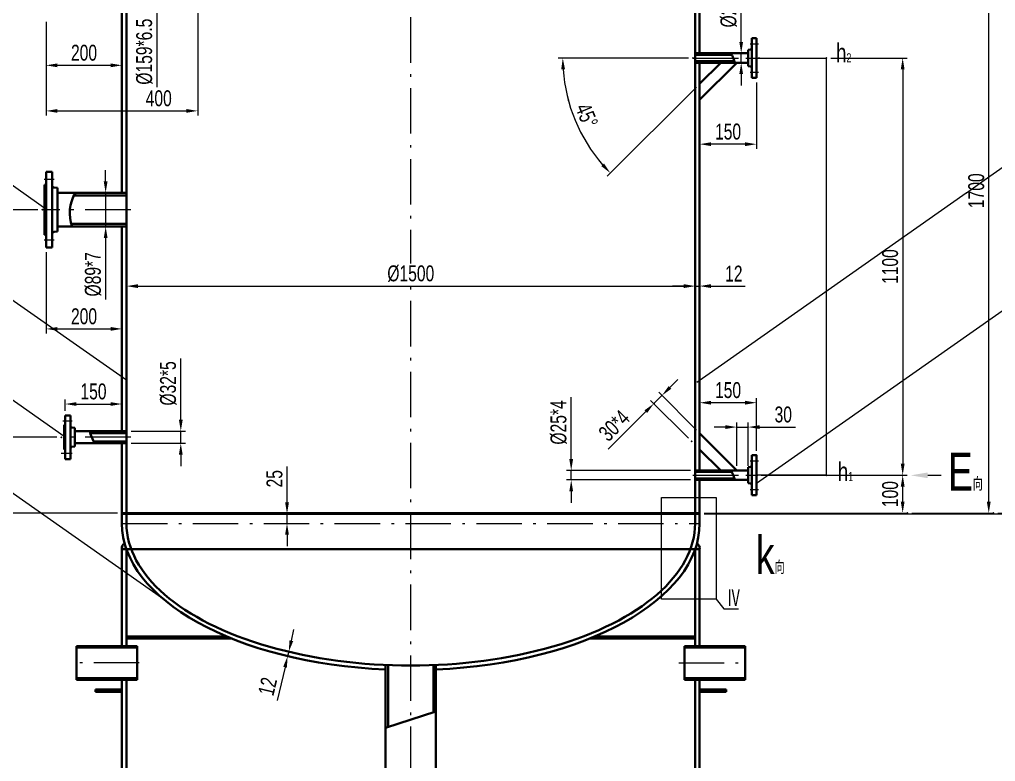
# Model space of a CAD drawing. Header units: millimetres. Extents: x 3739 to 16354, y -2005 to 15830.
# Drawn here: x 5807 to 8381, y 2118 to 4074 of the extents above; entities that cross this region are included whole.
import ezdxf

# ---------------------------------------------------------------- set-up
doc = ezdxf.new("R2010")
doc.units = ezdxf.units.MM
doc.header["$LTSCALE"] = 10
doc.linetypes.add('ACAD_ISO02W100', pattern=[11, 8, -3])
doc.linetypes.add('ACAD_ISO10W100', pattern=[18.7, 12, -3, 0.7, -3])
for name, color, linetype, lineweight in [('中心线', 1, 'ACAD_ISO10W100', 18), ('实线层', 2, 'Continuous', 35), ('标注', 7, 'Continuous', 18), ('虚线', 6, 'ACAD_ISO02W100', 18)]:
    doc.layers.add(name, color=color, linetype=linetype, lineweight=lineweight)
doc.styles.add('HGCAD', font='HGCAD.SHX', dxfattribs={"width": 0.75, "bigfont": 'HZTXT.SHX'})
doc.dimstyles.new('HGCAD$0', dxfattribs={"dimtxt": 3.5, "dimasz": 2.5, "dimexe": 1, "dimexo": 1, "dimgap": 1, "dimtad": 1, "dimdec": 1, "dimdsep": 46, "dimtxsty": 'HGCAD', "dimcen": 0, "dimclrd": 130, "dimclre": 130, "dimclrt": 3, "dimadec": 1, "dimazin": 0, "dimtfac": 0.714286, "dimtmove": 0, "dimatfit": 1, "dimfxl": 0, "dimtzin": 0, "dimlwd": -1, "dimlwe": -1, "dimarcsym": 0})
doc.dimstyles.new('HGCAD$2', dxfattribs={"dimtxt": 3.5, "dimasz": 2.5, "dimexe": 1, "dimexo": 1, "dimgap": 1, "dimtad": 2, "dimtih": 1, "dimdec": 1, "dimdsep": 46, "dimtxsty": 'HGCAD', "dimcen": 0, "dimclrd": 130, "dimclre": 130, "dimclrt": 3, "dimadec": 0, "dimazin": 0, "dimtfac": 0.714286, "dimtmove": 0, "dimatfit": 1, "dimfxl": 0, "dimtzin": 0, "dimlwd": -1, "dimlwe": -1, "dimarcsym": 0})

# ---------------------------------------------------------------- blocks, each defined once
blk = doc.blocks.new('*D57')
at = {"color": 0, "ltscale": 15}
for p in [(6513.9, 2395.8), (6513.9, 2395.8), (6516.7, 2407.2)]:
    blk.add_point(p, dxfattribs=at)
at = {"layer": '标注', "color": 130, "ltscale": 15}
for p, q in [((6523.7, 2436.4), (6530.6, 2465.6)), ((6516.7, 2407.2), (6513.9, 2395.8)), ((6507, 2366.6), (6485.9, 2278.7))]:
    blk.add_line(p, q, dxfattribs=at)
for points in [[(6518.8, 2437.5), (6528.5, 2435.2), (6516.7, 2407.2)], [(6502.1, 2367.8), (6511.8, 2365.4), (6513.9, 2395.8)]]:
    blk.add_solid(points, dxfattribs=at)
at = {"layer": '标注', "color": 3, "ltscale": 15, "insert": (6460.9, 2315.8), "char_height": 42, "attachment_point": 5, "rotation": 76.5434, "style": 'HGCAD', "bg_fill": 3, "box_fill_scale": 1.1, "bg_fill_color": 256, "bg_fill_true_color": 13158600, "bg_fill_transparency": 527}
blk.add_mtext('12', dxfattribs=at)
blk = doc.blocks.new('*D58')
at = {"color": 0, "ltscale": 15}
for p in [(6512.2, 2770.9), (6512.2, 2770.9), (6512.2, 2745.9)]:
    blk.add_point(p, dxfattribs=at)
at = {"layer": '标注', "color": 130, "ltscale": 15}
for p, q in [((6512.2, 2800.9), (6512.2, 2896.1)), ((6512.2, 2745.9), (6512.2, 2770.9)), ((6512.2, 2715.9), (6512.2, 2685.9))]:
    blk.add_line(p, q, dxfattribs=at)
for points in [[(6507.2, 2800.9), (6517.2, 2800.9), (6512.2, 2770.9)], [(6507.2, 2715.9), (6517.2, 2715.9), (6512.2, 2745.9)]]:
    blk.add_solid(points, dxfattribs=at)
at = {"layer": '标注', "color": 3, "ltscale": 15, "insert": (6479.2, 2863.5), "char_height": 42, "attachment_point": 5, "rotation": 90, "style": 'HGCAD', "bg_fill": 3, "box_fill_scale": 1.1, "bg_fill_color": 256, "bg_fill_true_color": 13158600, "bg_fill_transparency": 92}
blk.add_mtext('25', dxfattribs=at)
blk = doc.blocks.new('*D59')
at = {"color": 0, "ltscale": 15}
for p in [(7261.9, 2885.4), (7588.7, 2885.4), (7588.7, 2860.4)]:
    blk.add_point(p, dxfattribs=at)
at = {"layer": '标注', "color": 130, "ltscale": 15}
for p, q in [((7261.9, 2915.4), (7261.9, 3078.4)), ((7576.7, 2885.4), (7249.9, 2885.4)), ((7261.9, 2860.4), (7261.9, 2885.4)), ((7576.7, 2860.4), (7249.9, 2860.4)), ((7261.9, 2830.4), (7261.9, 2800.4))]:
    blk.add_line(p, q, dxfattribs=at)
for points in [[(7256.9, 2915.4), (7266.9, 2915.4), (7261.9, 2885.4)], [(7256.9, 2830.4), (7266.9, 2830.4), (7261.9, 2860.4)]]:
    blk.add_solid(points, dxfattribs=at)
at = {"layer": '标注', "color": 3, "ltscale": 15, "insert": (7228.9, 3011.9), "char_height": 42, "attachment_point": 5, "rotation": 90, "style": 'HGCAD', "bg_fill": 3, "box_fill_scale": 1.1, "bg_fill_color": 256, "bg_fill_true_color": 13158600, "bg_fill_transparency": 2577}
blk.add_mtext('%%C25*4', dxfattribs=at)
blk = doc.blocks.new('*D60')
at = {"color": 0, "ltscale": 15}
for p in [(7728.7, 2999.7), (7698.7, 2885.4), (7728.7, 2885.4)]:
    blk.add_point(p, dxfattribs=at)
at = {"layer": '标注', "color": 130, "ltscale": 15}
for p, q in [((7668.7, 2999.7), (7638.7, 2999.7)), ((7698.7, 2897.4), (7698.7, 3011.7)), ((7698.7, 2999.7), (7728.7, 2999.7)), ((7728.7, 2897.4), (7728.7, 3011.7)), ((7758.7, 2999.7), (7853.9, 2999.7))]:
    blk.add_line(p, q, dxfattribs=at)
for points in [[(7668.7, 3004.7), (7668.7, 2994.7), (7698.7, 2999.7)], [(7758.7, 3004.7), (7758.7, 2994.7), (7728.7, 2999.7)]]:
    blk.add_solid(points, dxfattribs=at)
at = {"layer": '标注', "color": 3, "ltscale": 15, "insert": (7821.3, 3032.7), "char_height": 42, "attachment_point": 5, "style": 'HGCAD', "bg_fill": 3, "box_fill_scale": 1.1, "bg_fill_color": 256, "bg_fill_true_color": 13158600, "bg_fill_transparency": 1052}
blk.add_mtext('30', dxfattribs=at)
blk = doc.blocks.new('*D61')
at = {"color": 0, "ltscale": 15}
for p in [(7600.7, 3077.1), (7600.7, 3064), (7750.7, 2925.4)]:
    blk.add_point(p, dxfattribs=at)
at = {"layer": '标注', "color": 130, "ltscale": 15}
for p, q in [((7600.7, 3065.1), (7600.7, 3052)), ((7720.7, 3064), (7630.7, 3064)), ((7750.7, 2937.4), (7750.7, 3076))]:
    blk.add_line(p, q, dxfattribs=at)
for points in [[(7630.7, 3069), (7630.7, 3059), (7600.7, 3064)], [(7720.7, 3069), (7720.7, 3059), (7750.7, 3064)]]:
    blk.add_solid(points, dxfattribs=at)
at = {"layer": '标注', "color": 3, "ltscale": 15, "insert": (7675.7, 3097), "char_height": 42, "attachment_point": 5, "style": 'HGCAD', "bg_fill": 3, "box_fill_scale": 1.1, "bg_fill_color": 256, "bg_fill_true_color": 13158600, "bg_fill_transparency": 1037}
blk.add_mtext('150', dxfattribs=at)
blk = doc.blocks.new('*D62')
at = {"layer": 'Defpoints', "color": 0, "ltscale": 15}
for p in [(6088.7, 3371.3), (7588.7, 3371.3), (7588.7, 3371.3)]:
    blk.add_point(p, dxfattribs=at)
at = {"layer": '标注', "color": 130, "ltscale": 15}
blk.add_line((6118.7, 3371.3), (7558.7, 3371.3), dxfattribs=at)
for points in [[(6118.7, 3376.3), (6118.7, 3366.3), (6088.7, 3371.3)], [(7558.7, 3376.3), (7558.7, 3366.3), (7588.7, 3371.3)]]:
    blk.add_solid(points, dxfattribs=at)
at = {"layer": '标注', "color": 3, "ltscale": 15, "insert": (6838.7, 3404.3), "char_height": 42, "attachment_point": 5, "style": 'HGCAD', "bg_fill": 3, "box_fill_scale": 1.1, "bg_fill_color": 256, "bg_fill_true_color": 13158600, "bg_fill_transparency": 1627}
blk.add_mtext('%%C1500', dxfattribs=at)
blk = doc.blocks.new('*D63')
at = {"color": 0, "ltscale": 15}
for p in [(7588.7, 3371.5), (7600.7, 3371.5), (7600.7, 3371.5)]:
    blk.add_point(p, dxfattribs=at)
at = {"layer": '标注', "color": 130, "ltscale": 15}
for p, q in [((7558.7, 3371.5), (7528.7, 3371.5)), ((7588.7, 3371.5), (7600.7, 3371.5)), ((7630.7, 3371.5), (7721.1, 3371.5))]:
    blk.add_line(p, q, dxfattribs=at)
for points in [[(7558.7, 3376.5), (7558.7, 3366.5), (7588.7, 3371.5)], [(7630.7, 3376.5), (7630.7, 3366.5), (7600.7, 3371.5)]]:
    blk.add_solid(points, dxfattribs=at)
at = {"layer": '标注', "color": 3, "ltscale": 15, "insert": (7690.9, 3404.5), "char_height": 42, "attachment_point": 5, "style": 'HGCAD', "bg_fill": 3, "box_fill_scale": 1.1, "bg_fill_color": 256, "bg_fill_true_color": 13158600, "bg_fill_transparency": 22}
blk.add_mtext('12', dxfattribs=at)
blk = doc.blocks.new('*D64')
at = {"color": 0, "ltscale": 15}
for p in [(7480, 3061.7), (7579.5, 2962.2), (7600.7, 2983.4)]:
    blk.add_point(p, dxfattribs=at)
at = {"layer": '标注', "color": 130, "ltscale": 15}
for p, q in [((7522.4, 3104.1), (7543.6, 3125.3)), ((7592.2, 2991.9), (7492.7, 3091.4)), ((7571, 2970.6), (7471.5, 3070.2)), ((7501.2, 3082.9), (7480, 3061.7)), ((7458.7, 3040.5), (7359.7, 2941.5))]:
    blk.add_line(p, q, dxfattribs=at)
for points in [[(7518.8, 3107.7), (7525.9, 3100.6), (7501.2, 3082.9)], [(7455.2, 3044), (7462.3, 3037), (7480, 3061.7)]]:
    blk.add_solid(points, dxfattribs=at)
at = {"layer": '标注', "color": 3, "ltscale": 15, "insert": (7375.3, 3003.7), "char_height": 42, "attachment_point": 5, "rotation": 45, "style": 'HGCAD', "bg_fill": 3, "box_fill_scale": 1.1, "bg_fill_color": 256, "bg_fill_true_color": 13158600, "bg_fill_transparency": 657}
blk.add_mtext('30*4', dxfattribs=at)
blk = doc.blocks.new('*D65')
at = {"color": 0, "ltscale": 15}
for p in [(7710.3, 3985.4), (7710.9, 3985.4), (7710.9, 3960.4)]:
    blk.add_point(p, dxfattribs=at)
at = {"layer": '标注', "color": 130, "ltscale": 15}
for p, q in [((7710.3, 4015.4), (7710.3, 4178.4)), ((7698.9, 3985.4), (7698.3, 3985.4)), ((7710.3, 3960.4), (7710.3, 3985.4)), ((7698.9, 3960.4), (7698.3, 3960.4)), ((7710.3, 3930.4), (7710.3, 3900.4))]:
    blk.add_line(p, q, dxfattribs=at)
for points in [[(7705.3, 4015.4), (7715.3, 4015.4), (7710.3, 3985.4)], [(7705.3, 3930.4), (7715.3, 3930.4), (7710.3, 3960.4)]]:
    blk.add_solid(points, dxfattribs=at)
at = {"layer": '标注', "color": 3, "ltscale": 15, "insert": (7677.3, 4111.9), "char_height": 42, "attachment_point": 5, "rotation": 90, "style": 'HGCAD', "bg_fill": 3, "box_fill_scale": 1.1, "bg_fill_color": 256, "bg_fill_true_color": 13158600, "bg_fill_transparency": 3177}
blk.add_mtext('%%C25*4', dxfattribs=at)
blk = doc.blocks.new('*D66')
at = {"color": 0, "ltscale": 15}
for p in [(7583.1, 3972.9), (7757, 3972.9), (7656.3, 3960.4), (7600.7, 3904.8)]:
    blk.add_point(p, dxfattribs=at)
at = {"layer": '标注', "color": 130, "ltscale": 15}
for p, q in [((7571.1, 3972.9), (7227.6, 3972.9)), ((7592.2, 3896.3), (7356.8, 3660.9))]:
    blk.add_line(p, q, dxfattribs=at)
blk.add_arc((7668.8, 3972.9), 429.2, 184.0054, 220.9946, dxfattribs=at)
for points in [[(7235.6, 3942.7), (7245.6, 3943.1), (7239.6, 3972.9)], [(7348.5, 3694.7), (7341.2, 3687.9), (7365.3, 3669.4)]]:
    blk.add_solid(points, dxfattribs=at)
at = {"layer": '标注', "color": 3, "ltscale": 15, "insert": (7302.7, 3821.2), "char_height": 42, "attachment_point": 5, "rotation": 292.5, "style": 'HGCAD', "bg_fill": 3, "box_fill_scale": 1.1, "bg_fill_color": 256, "bg_fill_true_color": 13158600, "bg_fill_transparency": 1862}
blk.add_mtext('45%%D', dxfattribs=at)
at = {"color": 0, "ltscale": 15}
blk.add_point((7254.2, 3861.8), dxfattribs=at)
blk = doc.blocks.new('*D67')
at = {"layer": 'Defpoints', "color": 0, "ltscale": 15}
for p in [(7750.7, 3920.4), (7600.7, 3745.7), (7600.7, 3745.7)]:
    blk.add_point(p, dxfattribs=at)
at = {"layer": '标注', "color": 130, "ltscale": 15}
for p, q in [((7750.7, 3908.4), (7750.7, 3733.7)), ((7720.7, 3745.7), (7630.7, 3745.7))]:
    blk.add_line(p, q, dxfattribs=at)
for points in [[(7630.7, 3750.7), (7630.7, 3740.7), (7600.7, 3745.7)], [(7720.7, 3750.7), (7720.7, 3740.7), (7750.7, 3745.7)]]:
    blk.add_solid(points, dxfattribs=at)
at = {"layer": '标注', "color": 3, "ltscale": 15, "insert": (7675.7, 3778.7), "char_height": 42, "attachment_point": 5, "style": 'HGCAD', "bg_fill": 3, "box_fill_scale": 1.1, "bg_fill_color": 256, "bg_fill_true_color": 13158600, "bg_fill_transparency": 47}
blk.add_mtext('150', dxfattribs=at)
blk = doc.blocks.new('*D68')
at = {"color": 0, "ltscale": 15}
for p in [(7750.7, 2872.9), (7600.7, 2772.9)]:
    blk.add_point(p, dxfattribs=at)
at = {"layer": '标注', "color": 130, "ltscale": 15}
for p, q in [((7762.7, 2872.9), (8148.3, 2872.9)), ((8136.3, 2802.9), (8136.3, 2842.9)), ((7612.7, 2772.9), (8148.3, 2772.9))]:
    blk.add_line(p, q, dxfattribs=at)
for points in [[(8131.3, 2842.9), (8141.3, 2842.9), (8136.3, 2872.9)], [(8131.3, 2802.9), (8141.3, 2802.9), (8136.3, 2772.9)]]:
    blk.add_solid(points, dxfattribs=at)
at = {"layer": '标注', "color": 3, "ltscale": 15, "insert": (8103.3, 2822.9), "char_height": 42, "attachment_point": 5, "rotation": 90, "style": 'HGCAD', "bg_fill": 3, "box_fill_scale": 1.1, "bg_fill_color": 256, "bg_fill_true_color": 13158600, "bg_fill_transparency": 2897}
blk.add_mtext('100', dxfattribs=at)
at = {"color": 0, "ltscale": 15}
blk.add_point((8136.3, 2872.9), dxfattribs=at)
blk = doc.blocks.new('*D70')
at = {"color": 0, "ltscale": 15}
for p in [(7600.7, 2770.9), (7721.2, 57.9), (8550.3, 57.9)]:
    blk.add_point(p, dxfattribs=at)
at = {"layer": '标注', "color": 130, "ltscale": 15}
for p, q in [((7612.7, 2770.9), (8562.3, 2770.9)), ((8550.3, 2740.9), (8550.3, 87.9)), ((7733.2, 57.9), (8562.3, 57.9))]:
    blk.add_line(p, q, dxfattribs=at)
for points in [[(8545.3, 2740.9), (8555.3, 2740.9), (8550.3, 2770.9)], [(8545.3, 87.9), (8555.3, 87.9), (8550.3, 57.9)]]:
    blk.add_solid(points, dxfattribs=at)
at = {"layer": '标注', "color": 3, "ltscale": 15, "insert": (8517.3, 1414.4), "char_height": 42, "attachment_point": 5, "rotation": 90, "style": 'HGCAD', "bg_fill": 3, "box_fill_scale": 1.1, "bg_fill_color": 256, "bg_fill_true_color": 13158600, "bg_fill_transparency": 302}
blk.add_mtext('2713', dxfattribs=at)
blk = doc.blocks.new('*D71')
at = {"color": 0, "ltscale": 15}
for p in [(7934.5, 3972.9), (7934.5, 2872.9), (8136.3, 2872.9)]:
    blk.add_point(p, dxfattribs=at)
at = {"layer": '标注', "color": 130, "ltscale": 15}
for p, q in [((7946.5, 3972.9), (8148.3, 3972.9)), ((8136.3, 3942.9), (8136.3, 2902.9)), ((7946.5, 2872.9), (8148.3, 2872.9))]:
    blk.add_line(p, q, dxfattribs=at)
for points in [[(8131.3, 3942.9), (8141.3, 3942.9), (8136.3, 3972.9)], [(8131.3, 2902.9), (8141.3, 2902.9), (8136.3, 2872.9)]]:
    blk.add_solid(points, dxfattribs=at)
at = {"layer": '标注', "color": 3, "ltscale": 15, "insert": (8103.3, 3422.9), "char_height": 42, "attachment_point": 5, "rotation": 90, "style": 'HGCAD', "bg_fill": 3, "box_fill_scale": 1.1, "bg_fill_color": 256, "bg_fill_true_color": 13158600, "bg_fill_transparency": 1227}
blk.add_mtext('1100', dxfattribs=at)
blk = doc.blocks.new('*D72')
at = {"color": 0, "ltscale": 15}
for p in [(7795.4, 4472.9), (8363.4, 4472.9), (8148.3, 2772.9)]:
    blk.add_point(p, dxfattribs=at)
at = {"layer": '标注', "color": 130, "ltscale": 15}
for p, q in [((7807.4, 4472.9), (8375.4, 4472.9)), ((8363.4, 2802.9), (8363.4, 4442.9)), ((8160.3, 2772.9), (8375.4, 2772.9))]:
    blk.add_line(p, q, dxfattribs=at)
for points in [[(8358.4, 4442.9), (8368.4, 4442.9), (8363.4, 4472.9)], [(8358.4, 2802.9), (8368.4, 2802.9), (8363.4, 2772.9)]]:
    blk.add_solid(points, dxfattribs=at)
at = {"layer": '标注', "color": 3, "ltscale": 15, "insert": (8330.4, 3622.9), "char_height": 42, "attachment_point": 5, "rotation": 90, "style": 'HGCAD', "bg_fill": 3, "box_fill_scale": 1.1, "bg_fill_color": 256, "bg_fill_true_color": 13158600, "bg_fill_transparency": 1442}
blk.add_mtext('1700', dxfattribs=at)
blk = doc.blocks.new('*D73')
at = {"color": 0, "ltscale": 15}
for p in [(7376.7, 5351.9), (8375.4, 2772.9), (8550.3, 2772.9)]:
    blk.add_point(p, dxfattribs=at)
at = {"layer": '标注', "color": 130, "ltscale": 15}
for p, q in [((7388.7, 5351.9), (8562.3, 5351.9)), ((8550.3, 5321.9), (8550.3, 2802.9)), ((8387.4, 2772.9), (8562.3, 2772.9))]:
    blk.add_line(p, q, dxfattribs=at)
for points in [[(8545.3, 5321.9), (8555.3, 5321.9), (8550.3, 5351.9)], [(8545.3, 2802.9), (8555.3, 2802.9), (8550.3, 2772.9)]]:
    blk.add_solid(points, dxfattribs=at)
at = {"layer": '标注', "color": 3, "ltscale": 15, "insert": (8517.3, 4062.4), "char_height": 42, "attachment_point": 5, "rotation": 90, "style": 'HGCAD', "bg_fill": 3, "box_fill_scale": 1.1, "bg_fill_color": 256, "bg_fill_true_color": 13158600, "bg_fill_transparency": 1457}
blk.add_mtext('3200', dxfattribs=at)
blk = doc.blocks.new('*D121')
at = {"color": 0, "ltscale": 15}
for p in [(6157.1, 4302.4), (6157.1, 4143.4), (6169, 4143.4)]:
    blk.add_point(p, dxfattribs=at)
at = {"layer": '标注', "color": 130, "ltscale": 15}
for p, q in [((6169, 4332.4), (6169, 4362.4)), ((6169, 4302.4), (6169, 4143.4)), ((6169.1, 4302.4), (6181, 4302.4)), ((6169.1, 4143.4), (6181, 4143.4)), ((6169, 4113.4), (6169, 3895.8))]:
    blk.add_line(p, q, dxfattribs=at)
for points in [[(6164, 4332.4), (6174, 4332.4), (6169, 4302.4)], [(6164, 4113.4), (6174, 4113.4), (6169, 4143.4)]]:
    blk.add_solid(points, dxfattribs=at)
at = {"layer": '标注', "color": 3, "ltscale": 15, "insert": (6136, 3989.6), "char_height": 42, "attachment_point": 5, "rotation": 90, "style": 'HGCAD', "bg_fill": 3, "box_fill_scale": 1.1, "bg_fill_color": 256, "bg_fill_true_color": 13158600, "bg_fill_transparency": 2007}
blk.add_mtext('%%C159*6.5', dxfattribs=at)
blk = doc.blocks.new('*D122')
at = {"layer": 'Defpoints', "color": 0, "ltscale": 15}
for p in [(5876.7, 4080.4), (6076.7, 3953.6), (6076.7, 3953.6)]:
    blk.add_point(p, dxfattribs=at)
at = {"layer": '标注', "color": 130, "ltscale": 15}
for p, q in [((5876.7, 4068.4), (5876.7, 3941.6)), ((5906.7, 3953.6), (6046.7, 3953.6))]:
    blk.add_line(p, q, dxfattribs=at)
for points in [[(5906.7, 3958.6), (5906.7, 3948.6), (5876.7, 3953.6)], [(6046.7, 3958.6), (6046.7, 3948.6), (6076.7, 3953.6)]]:
    blk.add_solid(points, dxfattribs=at)
at = {"layer": '标注', "color": 3, "ltscale": 15, "insert": (5976.7, 3986.6), "char_height": 42, "attachment_point": 5, "style": 'HGCAD', "bg_fill": 3, "box_fill_scale": 1.1, "bg_fill_color": 256, "bg_fill_true_color": 13158600, "bg_fill_transparency": 72}
blk.add_mtext('200', dxfattribs=at)
blk = doc.blocks.new('*D123')
at = {"color": 0, "ltscale": 15}
for p in [(6017.9, 3617.4), (6017.9, 3528.4), (6033.8, 3528.4)]:
    blk.add_point(p, dxfattribs=at)
at = {"layer": '标注', "color": 130, "ltscale": 15}
for p, q in [((6033.8, 3647.4), (6033.8, 3677.4)), ((6029.9, 3617.4), (6045.8, 3617.4)), ((6033.8, 3617.4), (6033.8, 3528.4)), ((6029.9, 3528.4), (6045.8, 3528.4)), ((6033.8, 3498.4), (6033.8, 3336.5))]:
    blk.add_line(p, q, dxfattribs=at)
for points in [[(6028.8, 3647.4), (6038.8, 3647.4), (6033.8, 3617.4)], [(6028.8, 3498.4), (6038.8, 3498.4), (6033.8, 3528.4)]]:
    blk.add_solid(points, dxfattribs=at)
at = {"layer": '标注', "color": 3, "ltscale": 15, "insert": (6000.8, 3402.5), "char_height": 42, "attachment_point": 5, "rotation": 90, "style": 'HGCAD', "bg_fill": 3, "box_fill_scale": 1.1, "bg_fill_color": 256, "bg_fill_true_color": 13158600, "bg_fill_transparency": 2027}
blk.add_mtext('%%C89*7', dxfattribs=at)
blk = doc.blocks.new('*D124')
at = {"layer": 'Defpoints', "color": 0, "ltscale": 15}
for p in [(5876.7, 3472.9), (6076.7, 3258.6), (6076.7, 3258.6)]:
    blk.add_point(p, dxfattribs=at)
at = {"layer": '标注', "color": 130, "ltscale": 15}
for p, q in [((5876.7, 3460.9), (5876.7, 3246.6)), ((5906.7, 3258.6), (6046.7, 3258.6))]:
    blk.add_line(p, q, dxfattribs=at)
for points in [[(5906.7, 3263.6), (5906.7, 3253.6), (5876.7, 3258.6)], [(6046.7, 3263.6), (6046.7, 3253.6), (6076.7, 3258.6)]]:
    blk.add_solid(points, dxfattribs=at)
at = {"layer": '标注', "color": 3, "ltscale": 15, "insert": (5976.7, 3291.6), "char_height": 42, "attachment_point": 5, "style": 'HGCAD', "bg_fill": 3, "box_fill_scale": 1.1, "bg_fill_color": 256, "bg_fill_true_color": 13158600, "bg_fill_transparency": 1452}
blk.add_mtext('200', dxfattribs=at)
blk = doc.blocks.new('*D125')
at = {"layer": 'Defpoints', "color": 0, "ltscale": 15}
for p in [(6076.7, 3060.5), (6076.7, 3060.5), (5926.7, 3030.4)]:
    blk.add_point(p, dxfattribs=at)
at = {"layer": '标注', "color": 130, "ltscale": 15}
for p, q in [((5926.7, 3042.4), (5926.7, 3072.5)), ((5956.7, 3060.5), (6046.7, 3060.5))]:
    blk.add_line(p, q, dxfattribs=at)
for points in [[(5956.7, 3065.5), (5956.7, 3055.5), (5926.7, 3060.5)], [(6046.7, 3065.5), (6046.7, 3055.5), (6076.7, 3060.5)]]:
    blk.add_solid(points, dxfattribs=at)
at = {"layer": '标注', "color": 3, "ltscale": 15, "insert": (6001.7, 3093.5), "char_height": 42, "attachment_point": 5, "style": 'HGCAD', "bg_fill": 3, "box_fill_scale": 1.1, "bg_fill_color": 256, "bg_fill_true_color": 13158600, "bg_fill_transparency": 2022}
blk.add_mtext('150', dxfattribs=at)
blk = doc.blocks.new('*D126')
at = {"color": 0, "ltscale": 15}
for p in [(6088.7, 2988.9), (6232, 2988.9), (6088.7, 2956.9)]:
    blk.add_point(p, dxfattribs=at)
at = {"layer": '标注', "color": 130, "ltscale": 15}
for p, q in [((6232, 3018.9), (6232, 3180.7)), ((6100.7, 2988.9), (6244, 2988.9)), ((6232, 2956.9), (6232, 2988.9)), ((6100.7, 2956.9), (6244, 2956.9)), ((6232, 2926.9), (6232, 2896.9))]:
    blk.add_line(p, q, dxfattribs=at)
for points in [[(6227, 3018.9), (6237, 3018.9), (6232, 2988.9)], [(6227, 2926.9), (6237, 2926.9), (6232, 2956.9)]]:
    blk.add_solid(points, dxfattribs=at)
at = {"layer": '标注', "color": 3, "ltscale": 15, "insert": (6199, 3114.8), "char_height": 42, "attachment_point": 5, "rotation": 90, "style": 'HGCAD', "bg_fill": 3, "box_fill_scale": 1.1, "bg_fill_color": 256, "bg_fill_true_color": 13158600, "bg_fill_transparency": 2062}
blk.add_mtext('%%C32*5', dxfattribs=at)
blk = doc.blocks.new('*D127')
at = {"color": 0, "ltscale": 15}
for p in [(5916.7, 2972.9), (5757, 2772.9), (6076.7, 2772.9)]:
    blk.add_point(p, dxfattribs=at)
at = {"layer": '标注', "color": 130, "ltscale": 15}
for p, q in [((5904.7, 2972.9), (5745, 2972.9)), ((5757, 2942.9), (5757, 2802.9)), ((6064.7, 2772.9), (5745, 2772.9))]:
    blk.add_line(p, q, dxfattribs=at)
for points in [[(5752, 2942.9), (5762, 2942.9), (5757, 2972.9)], [(5752, 2802.9), (5762, 2802.9), (5757, 2772.9)]]:
    blk.add_solid(points, dxfattribs=at)
at = {"layer": '标注', "color": 3, "ltscale": 15, "insert": (5724, 2872.9), "char_height": 42, "attachment_point": 5, "rotation": 90, "style": 'HGCAD', "bg_fill": 3, "box_fill_scale": 1.1, "bg_fill_color": 256, "bg_fill_true_color": 13158600, "bg_fill_transparency": 2077}
blk.add_mtext('200', dxfattribs=at)
blk = doc.blocks.new('*D128')
at = {"color": 0, "ltscale": 15}
for p in [(5866.7, 3572.9), (5757, 2972.9), (5916.7, 2972.9)]:
    blk.add_point(p, dxfattribs=at)
at = {"layer": '标注', "color": 130, "ltscale": 15}
for p, q in [((5854.7, 3572.9), (5745, 3572.9)), ((5757, 3542.9), (5757, 3002.9)), ((5904.7, 2972.9), (5745, 2972.9))]:
    blk.add_line(p, q, dxfattribs=at)
for points in [[(5752, 3542.9), (5762, 3542.9), (5757, 3572.9)], [(5752, 3002.9), (5762, 3002.9), (5757, 2972.9)]]:
    blk.add_solid(points, dxfattribs=at)
at = {"layer": '标注', "color": 3, "ltscale": 15, "insert": (5724, 3272.9), "char_height": 42, "attachment_point": 5, "rotation": 90, "style": 'HGCAD', "bg_fill": 3, "box_fill_scale": 1.1, "bg_fill_color": 256, "bg_fill_true_color": 13158600, "bg_fill_transparency": 2087}
blk.add_mtext('600', dxfattribs=at)
blk = doc.blocks.new('*D136')
at = {"color": 0, "ltscale": 15}
for p in [(6981.2, 13030.9), (7721.2, 57.9), (8936.5, 57.9)]:
    blk.add_point(p, dxfattribs=at)
at = {"layer": '标注', "color": 130, "ltscale": 15}
for p, q in [((6993.2, 13030.9), (8948.5, 13030.9)), ((8936.5, 13000.9), (8936.5, 87.9)), ((7733.2, 57.9), (8948.5, 57.9))]:
    blk.add_line(p, q, dxfattribs=at)
for points in [[(8931.5, 13000.9), (8941.5, 13000.9), (8936.5, 13030.9)], [(8931.5, 87.9), (8941.5, 87.9), (8936.5, 57.9)]]:
    blk.add_solid(points, dxfattribs=at)
at = {"layer": '标注', "color": 3, "ltscale": 15, "insert": (8903.5, 6544.4), "char_height": 42, "attachment_point": 5, "rotation": 90, "style": 'HGCAD', "bg_fill": 3, "box_fill_scale": 1.1, "bg_fill_color": 256, "bg_fill_true_color": 13158600, "bg_fill_transparency": 2192}
blk.add_mtext('19210', dxfattribs=at)

msp = doc.modelspace()

# ---------------------------------------------------------------- hatches: boundary and pattern name
at = {"layer": '实线层', "ltscale": 15}
h = msp.add_hatch(color=256, dxfattribs=at)
edge = h.paths.add_edge_path()
edge.add_ellipse((6838.71, 2745.87), major_axis=(-762, 0), ratio=0.507874, start_angle=7.97336, end_angle=10.11783, ccw=False)
edge.add_arc((6088.26, 2680.99), 11.96, 110.46651, 195.03594)
edge.add_line((6076.71, 2677.88), (6088.56, 2677.88))
h = msp.add_hatch(color=256, dxfattribs=at)
edge = h.paths.add_edge_path()
edge.add_ellipse((6838.71, 2745.87), major_axis=(-762, 0), ratio=0.507874, start_angle=169.88217, end_angle=172.02664, ccw=False)
edge.add_line((7588.86, 2677.88), (7600.71, 2677.88))
edge.add_arc((7589.16, 2680.99), 11.96, 344.96406, 429.53349)

# ---------------------------------------------------------------- linework, layer by layer
at = {"layer": '中心线'}
for p, q in [((6838.71, 33.49), (6838.71, 13056.9)), ((7583.08, 3972.87), (7756.97, 3972.87)), ((6081.12, 2972.87), (6057.31, 2972.87)), ((7583.08, 2872.87), (7754.54, 2872.87)), ((6122.48, 2377.88), (5949.56, 2377.88)), ((7545.55, 2377.88), (7732.05, 2377.88))]:
    msp.add_line(p, q, dxfattribs=at)
at = {"layer": '中心线', "color": 1, "linetype": 'ACAD_ISO10W100'}
for p, q in [((5897.71, 3652.87), (5871.71, 3652.87)), ((5912.71, 3572.87), (5866.71, 3572.87)), ((6099.77, 3572.87), (5916.68, 3572.87)), ((5897.71, 3492.87), (5871.71, 3492.87)), ((5945.71, 3015.37), (5920.86, 3015.37)), ((6099.77, 2972.87), (5916.68, 2972.87)), ((5945.71, 2930.37), (5916.01, 2930.37)), ((6076.71, 2745.87), (7600.71, 2745.87))]:
    msp.add_line(p, q, dxfattribs=at)
at = {"layer": '实线层'}
for p, q in [((7588.71, 2772.87), (7588.71, 4472.87)), ((7600.71, 3985.37), (7600.71, 4361.87)), ((6076.71, 3617.37), (6076.71, 4143.37)), ((6088.71, 2770.87), (6088.71, 4143.37)), ((7738.71, 4025.37), (7750.71, 4025.37)), ((7738.71, 4025.37), (7738.71, 3946.83)), ((7750.71, 4025.37), (7750.71, 3944.87)), ((7728.71, 3994.14), (7735.2, 3994.94)), ((7728.71, 3951.6), (7728.71, 3994.14)), ((7588.71, 3985.37), (7728.71, 3985.37)), ((7588.71, 3981.37), (7684.92, 3981.37)), ((7588.71, 3964.37), (7692.26, 3964.37)), ((7588.71, 3960.37), (7728.71, 3960.37)), ((7600.71, 2885.37), (7600.71, 3960.37)), ((7698.71, 3960.37), (7600.71, 3862.37)), ((7656.29, 3960.37), (7600.71, 3904.8)), ((7728.71, 3951.6), (7735.2, 3950.8)), ((7738.71, 3920.37), (7738.71, 3946.83)), ((7750.71, 3920.37), (7750.71, 3944.87)), ((7738.71, 3920.37), (7750.71, 3920.37)), ((5876.71, 3672.87), (5876.71, 3506.87)), ((5876.71, 3672.87), (5892.71, 3672.87)), ((5892.71, 3672.87), (5892.71, 3508.56)), ((5876.71, 3638.87), (5872.71, 3638.87)), ((5872.71, 3638.87), (5872.71, 3506.87)), ((5906.71, 3630.15), (5897.98, 3631.22)), ((5906.71, 3630.15), (5906.71, 3515.59)), ((6088.71, 3617.37), (5906.71, 3617.37)), ((6088.71, 3610.37), (5949.99, 3610.37)), ((6088.71, 3528.37), (5906.71, 3528.37)), ((6088.71, 3535.37), (5943.28, 3535.37)), ((6076.71, 2988.87), (6076.71, 3528.37)), ((5876.71, 3506.87), (5872.71, 3506.87)), ((5876.71, 3472.87), (5876.71, 3506.87)), ((5892.71, 3472.87), (5892.71, 3508.56)), ((5906.71, 3515.59), (5897.98, 3514.52)), ((5892.71, 3472.87), (5876.71, 3472.87)), ((5940.71, 3030.37), (5926.71, 3030.37)), ((5926.71, 3030.37), (5926.71, 3005.37)), ((5940.71, 3030.37), (5940.71, 3002.41)), ((5926.71, 3005.37), (5924.71, 3005.37)), ((5924.71, 3005.37), (5924.71, 2940.37)), ((5924.71, 3005.37), (5924.71, 2940.37)), ((5926.71, 2915.37), (5926.71, 3005.37)), ((5940.71, 2915.37), (5940.71, 3002.41)), ((5952.71, 2997.4), (5944.22, 2998.44)), ((5952.71, 2997.4), (5952.71, 2948.34)), ((5952.71, 2988.87), (6088.71, 2988.87)), ((5993.37, 2983.87), (6088.71, 2983.87)), ((6001.84, 2961.87), (6088.71, 2961.87)), ((7698.71, 2885.37), (7600.71, 2983.37)), ((5924.71, 2940.37), (5926.71, 2940.37)), ((5952.71, 2948.34), (5944.22, 2947.3)), ((5952.71, 2956.87), (6088.71, 2956.87)), ((6076.71, 2770.87), (6076.71, 2956.87)), ((7656.29, 2885.37), (7600.71, 2940.94)), ((5940.71, 2915.37), (5926.71, 2915.37)), ((7738.71, 2925.37), (7750.71, 2925.37)), ((7738.71, 2925.37), (7738.71, 2846.83)), ((7750.71, 2925.37), (7750.71, 2844.87)), ((7588.71, 2885.37), (7728.71, 2885.37)), ((7728.71, 2894.14), (7735.2, 2894.94)), ((7728.71, 2851.6), (7728.71, 2894.14)), ((7588.71, 2881.37), (7684.92, 2881.37)), ((7588.71, 2864.37), (7692.26, 2864.37)), ((7588.71, 2860.37), (7728.71, 2860.37)), ((7600.71, 2772.87), (7600.71, 2860.37)), ((7728.71, 2851.6), (7735.2, 2850.8)), ((7738.71, 2820.37), (7738.71, 2846.83)), ((7750.71, 2820.37), (7750.71, 2844.87)), ((7738.71, 2820.37), (7750.71, 2820.37)), ((7600.71, 2772.87), (6076.71, 2772.87)), ((6076.71, 2770.87), (7600.71, 2770.87)), ((6076.71, 2770.87), (6076.71, 2745.87)), ((6088.71, 2770.87), (6088.71, 2745.87)), ((7588.71, 2770.87), (7588.71, 2772.87)), ((7588.71, 2770.87), (7588.71, 2745.87)), ((7600.71, 2770.87), (7600.71, 2772.87)), ((7600.71, 2770.87), (7600.71, 2745.87)), ((6076.71, 2422.38), (6076.71, 2677.88)), ((6838.71, 2677.88), (6076.71, 2677.88)), ((6088.71, 2422.38), (6088.71, 2677.88)), ((6838.71, 2677.88), (7600.71, 2677.88)), ((7588.71, 2422.38), (7588.71, 2677.88)), ((7600.71, 2422.38), (7600.71, 2677.88)), ((6352.51, 2447.88), (6088.71, 2447.88)), ((7324.91, 2447.88), (7588.71, 2447.88)), ((6116.71, 2422.38), (5956.71, 2422.38)), ((5956.71, 2422.38), (5956.71, 2333.38)), ((6367.13, 2441.88), (6088.71, 2441.88)), ((6116.71, 2333.38), (6116.71, 2422.38)), ((7588.71, 2441.88), (7310.29, 2441.88)), ((7560.71, 2422.38), (7720.71, 2422.38)), ((7560.71, 2333.38), (7560.71, 2422.38)), ((7720.71, 2422.38), (7720.71, 2333.38)), ((6116.71, 2418.38), (5956.71, 2418.38)), ((7560.71, 2418.38), (7720.71, 2418.38)), ((6772.21, 2372.35), (6772.21, 783.66)), ((6778.71, 2372.35), (6778.71, 2208.39)), ((6898.71, 2372.35), (6898.71, 2247.7)), ((6905.21, 2372.35), (6905.21, 783.66)), ((6116.71, 2337.38), (5956.71, 2337.38)), ((6116.71, 2333.38), (5956.71, 2333.38)), ((6076.71, 1053.36), (6076.71, 2333.38)), ((6088.71, 1053.36), (6088.71, 2333.38)), ((7560.71, 2337.38), (7720.71, 2337.38)), ((7560.71, 2333.38), (7720.71, 2333.38)), ((7588.71, 1053.36), (7588.71, 2333.38)), ((7600.71, 1053.36), (7600.71, 2333.38)), ((6076.71, 2307.88), (6006.71, 2307.88)), ((6006.71, 2307.88), (6006.71, 2301.88)), ((6006.71, 2301.88), (6076.71, 2301.88)), ((7600.71, 2307.88), (7670.71, 2307.88)), ((7670.71, 2301.88), (7600.71, 2301.88)), ((7670.71, 2307.88), (7670.71, 2301.88)), ((6772.21, 2206.26), (6905.21, 2249.83))]:
    msp.add_line(p, q, dxfattribs=at)
for centre, radius, start, end in [((7734.71, 3998.91), 4, 277.00002, 0), ((7734.71, 3946.83), 4, 0, 82.99998), ((5898.71, 3637.18), 6, 180, 262.99998), ((6041.13, 3564.42), 102.07, 148.75451, 200.68331), ((5898.71, 3508.56), 6, 97.00002, 180), ((5944.71, 3002.41), 4, 180, 262.99998), ((5944.71, 2943.33), 4, 97.00002, 180), ((7734.71, 2898.91), 4, 277.00002, 0), ((7734.71, 2846.83), 4, 0, 82.99998)]:
    msp.add_arc(centre, radius, start, end, dxfattribs=at)
at = {"layer": '实线层', "ltscale": 15}
for centre, start, end in [((6088.26, 2680.99), 110.46651, 195.03594), ((7589.16, 2680.99), 344.96406, 69.53349)]:
    msp.add_arc(centre, 11.96, start, end, dxfattribs=at)
at = {"layer": '实线层'}
for major_axis, ratio, start_param, end_param in [((-762, 0), 0.507874, 0, 1.4834148), ((-750, 0), 0.5, 0, 3.1415927), ((-762, 0), 0.507874, 1.6581778, 3.1415927)]:
    msp.add_ellipse((6838.71, 2745.87), major_axis=major_axis, ratio=ratio, start_param=start_param, end_param=end_param, dxfattribs=at)
for points, knots in [([(7682.38, 3985.37), (7685.07, 3981.3), (7690.78, 3971.53), (7692.7, 3963.92), (7692.56, 3960.37)], [21.4346031, 21.4346031, 21.4346031, 21.4346031, 30.1142905, 40.5431557, 40.5431557, 40.5431557, 40.5431557]), ([(6004.16, 2956.87), (6001.77, 2961.97), (5997.14, 2972.13), (5992.52, 2983.56), (5993.35, 2988.87)], [12.4770043, 12.4770043, 12.4770043, 12.4770043, 29.6061369, 45.7233405, 45.7233405, 45.7233405, 45.7233405]), ([(7682.38, 2885.37), (7685.07, 2881.3), (7690.78, 2871.53), (7692.7, 2863.92), (7692.56, 2860.37)], [21.4346031, 21.4346031, 21.4346031, 21.4346031, 30.1142905, 40.5431557, 40.5431557, 40.5431557, 40.5431557])]:
    msp.add_open_spline(points, degree=3, knots=knots, dxfattribs=at)
at = {"layer": '标注', "color": 130, "ltscale": 15}
for p, q in [((6276.71, 4290.37), (6276.71, 3821.43)), ((5906.71, 3833.43), (6246.71, 3833.43))]:
    msp.add_line(p, q, dxfattribs=at)
at = {"layer": '标注', "ltscale": 15}
for p, q in [((7643.97, 2546.29), (7664.42, 2520.72)), ((7664.42, 2520.72), (7702.9, 2520.72))]:
    msp.add_line(p, q, dxfattribs=at)
at = {"layer": '标注', "color": 130, "ltscale": 15}
for points in [[(5906.71, 3838.43), (5906.71, 3828.43), (5876.71, 3833.43)], [(6246.71, 3838.43), (6246.71, 3828.43), (6276.71, 3833.43)]]:
    msp.add_solid(points, dxfattribs=at)
at = {"layer": '虚线', "color": 1, "linetype": 'ACAD_ISO10W100'}
for p, q in [((7733.71, 4010.37), (7755.71, 4010.37)), ((7722.71, 3972.87), (7760.71, 3972.87)), ((7733.71, 3935.37), (7755.71, 3935.37)), ((7733.71, 2910.37), (7755.71, 2910.37)), ((7722.71, 2872.87), (7754.54, 2872.87)), ((7733.71, 2835.37), (7755.71, 2835.37))]:
    msp.add_line(p, q, dxfattribs=at)
at = {"layer": '虚线', "ltscale": 15}
msp.add_line((7934.5, 3972.87), (7934.5, 2872.87), dxfattribs=at)
msp.add_lwpolyline([(7500.52, 2813.98), (7643.97, 2813.98), (7643.97, 2546.29), (7500.52, 2546.29)], close=True, dxfattribs=at)

# ---------------------------------------------------------------- texts
at = {"layer": '标注', "ltscale": 15, "char_height": 50, "attachment_point": 1, "style": 'HGCAD'}
for s, insert, width in [('h{\\H0.48x;2}', (7960.59, 4011.35), 53.8522), ('h{\\H0.48x;1}', (7965.2, 2907.11), 53.8522), ('Ⅳ', (7671.57, 2573.54), 35.8266)]:
    msp.add_mtext(s, dxfattribs=dict(at, insert=insert, width=width))

# ---------------------------------------------------------------- dimensions: what is measured, and where the dimension line sits
at = {"layer": '标注', "ltscale": 15}
dim = msp.add_linear_dim(base=(6169.03, 4143.37), p1=(6157.07, 4302.37), p2=(6157.07, 4143.37), angle=90, text='%%C159*6.5', dimstyle='HGCAD$0', override={"dimscale": 12}, dxfattribs=at)
dim.commit()
dim.dimension.update_dxf_attribs({"geometry": '*D121', "text_midpoint": (6136.03, 3989.59)})

# ---------------------------------------------------------------- next in the draw order: texts
at = {"layer": '标注', "color": 3, "ltscale": 15, "insert": (6173.85, 3866.43), "char_height": 42, "attachment_point": 5, "style": 'HGCAD', "bg_fill": 3, "box_fill_scale": 1.1, "bg_fill_color": 256, "bg_fill_true_color": 13158600, "bg_fill_transparency": 967}
msp.add_mtext('400', dxfattribs=at)

# ---------------------------------------------------------------- next in the draw order: dimensions: what is measured, and where the dimension line sits
at = {"layer": '标注', "ltscale": 15}
for base, p1, p2, text, override, picture, middle in [((7710.31, 3985.37), (7710.94, 3960.37), (7710.94, 3985.37), '%%C25*4', {"dimscale": 12, "dimtdec": 1}, '*D65', (7677.31, 4111.89)), ((6033.77, 3528.37), (6017.94, 3617.37), (6017.94, 3528.37), '%%C89*7', {"dimscale": 12}, '*D123', (6000.77, 3402.46)), ((7261.89, 2885.37), (7588.71, 2860.37), (7588.71, 2885.37), '%%C25*4', {"dimscale": 12, "dimtdec": 1}, '*D59', (7228.89, 3011.89))]:
    dim = msp.add_linear_dim(base=base, p1=p1, p2=p2, angle=90, text=text, dimstyle='HGCAD$0', override=override, dxfattribs=at)
    dim.commit()
    dim.dimension.update_dxf_attribs({"geometry": picture, "text_midpoint": middle})
for base, p1, p2, override, picture, middle in [((6076.71, 3953.58), (5876.71, 4080.37), (6076.71, 3953.58), {"dimscale": 12}, '*D122', (5976.71, 3986.58)), ((6076.71, 3060.52), (5926.71, 3030.37), (6076.71, 3060.52), {"dimscale": 12}, '*D125', (6001.71, 3093.52)), ((7728.71, 2999.66), (7698.71, 2885.37), (7728.71, 2885.37), {"dimscale": 12, "dimtdec": 1}, '*D60', (7821.31, 3032.66))]:
    dim = msp.add_linear_dim(base=base, p1=p1, p2=p2, dimstyle='HGCAD$0', override=override, dxfattribs=at)
    dim.commit()
    dim.dimension.update_dxf_attribs({"geometry": picture, "text_midpoint": middle})
dim = msp.add_linear_dim(base=(7588.71, 3371.34), p1=(6088.71, 3371.34), p2=(7588.71, 3371.34), text='%%C1500', dimstyle='HGCAD$0', override={"dimscale": 12, "dimtdec": 1}, dxfattribs=at)
dim.commit()
dim.dimension.update_dxf_attribs({"geometry": '*D62', "text_midpoint": (6838.71, 3404.34)})
dim = msp.add_linear_dim(base=(6512.22, 2770.87), p1=(6512.22, 2745.87), p2=(6512.22, 2770.87), angle=90, dimstyle='HGCAD$0', override={"dimscale": 12, "dimtdec": 1}, dxfattribs=at)
dim.commit()
dim.dimension.update_dxf_attribs({"geometry": '*D58', "text_midpoint": (6479.22, 2863.47)})
dim = msp.add_aligned_dim(p1=(6516.68, 2407.2), p2=(6513.95, 2395.78), distance=0, text='12', dimstyle='HGCAD$0', override={"dimscale": 12, "dimtdec": 1}, dxfattribs=at)
dim.commit()
dim.dimension.update_dxf_attribs({"geometry": '*D57', "text_midpoint": (6460.87, 2315.76)})

# ---------------------------------------------------------------- next in the draw order: linework, layer by layer
at = {"layer": '标注', "color": 130, "ltscale": 15}
msp.add_line((5876.71, 4068.37), (5876.71, 3821.43), dxfattribs=at)
at = {"layer": '虚线', "ltscale": 15}
msp.add_line((7934.5, 2872.87), (7754.54, 2872.87), dxfattribs=at)

# ---------------------------------------------------------------- next in the draw order: dimensions: what is measured, and where the dimension line sits
at = {"layer": '标注', "ltscale": 15}
dim = msp.add_angular_dim_2l(base=(7254.18, 3861.78), line1=((7656.29, 3960.37), (7600.71, 3904.8)), line2=((7583.08, 3972.87), (7756.97, 3972.87)), text='45%%D', dimstyle='HGCAD$2', override={"dimscale": 12, "dimtad": 1, "dimtih": 0, "dimadec": 1, "dimtdec": 1}, dxfattribs=at)
dim.commit()
dim.dimension.update_dxf_attribs({"geometry": '*D66', "text_midpoint": (7302.72, 3821.24)})
for base, p1, p2, override, picture, middle in [((6076.71, 3258.62), (5876.71, 3472.87), (6076.71, 3258.62), {"dimscale": 12}, '*D124', (5976.71, 3291.62)), ((7600.71, 3371.46), (7588.71, 3371.46), (7600.71, 3371.46), {"dimscale": 12, "dimtdec": 1}, '*D63', (7690.88, 3404.46))]:
    dim = msp.add_linear_dim(base=base, p1=p1, p2=p2, dimstyle='HGCAD$0', override=override, dxfattribs=at)
    dim.commit()
    dim.dimension.update_dxf_attribs({"geometry": picture, "text_midpoint": middle})
dim = msp.add_linear_dim(base=(6232.03, 2988.87), p1=(6088.71, 2956.87), p2=(6088.71, 2988.87), angle=90, text='%%C32*5', dimstyle='HGCAD$0', override={"dimscale": 12}, dxfattribs=at)
dim.commit()
dim.dimension.update_dxf_attribs({"geometry": '*D126', "text_midpoint": (6199.03, 3114.78)})
dim = msp.add_linear_dim(base=(7600.71, 3063.97), p1=(7750.71, 2925.37), p2=(7600.71, 3077.13), text='150', dimstyle='HGCAD$0', override={"dimscale": 12, "dimtdec": 1}, dxfattribs=at)
dim.commit()
dim.dimension.update_dxf_attribs({"geometry": '*D61', "text_midpoint": (7675.71, 3096.97)})

# ---------------------------------------------------------------- next in the draw order: linework, layer by layer
at = {"layer": '虚线', "ltscale": 15}
msp.add_line((7760.71, 3972.87), (7934.5, 3972.87), dxfattribs=at)

# ---------------------------------------------------------------- next in the draw order: dimensions: what is measured, and where the dimension line sits
at = {"layer": '标注', "ltscale": 15}
dim = msp.add_linear_dim(base=(7600.71, 3745.67), p1=(7750.71, 3920.37), p2=(7600.71, 3745.67), dimstyle='HGCAD$0', override={"dimscale": 12, "dimtdec": 1}, dxfattribs=at)
dim.commit()
dim.dimension.update_dxf_attribs({"geometry": '*D67', "text_midpoint": (7675.71, 3778.67)})
dim = msp.add_aligned_dim(p1=(7600.71, 2983.37), p2=(7579.5, 2962.16), distance=-140.78, text='30*4', dimstyle='HGCAD$0', override={"dimscale": 12, "dimtdec": 1}, dxfattribs=at)
dim.commit()
dim.dimension.update_dxf_attribs({"geometry": '*D64', "text_midpoint": (7375.29, 3003.71)})
for base, p1, p2, override, picture, middle in [((5756.98, 2772.87), (5916.68, 2972.87), (6076.71, 2772.87), {"dimscale": 12}, '*D127', (5723.98, 2872.87)), ((8136.34, 2872.87), (7600.71, 2772.87), (7750.71, 2872.87), {"dimscale": 12, "dimtdec": 1}, '*D68', (8103.34, 2822.87))]:
    dim = msp.add_linear_dim(base=base, p1=p1, p2=p2, angle=90, dimstyle='HGCAD$0', override=override, dxfattribs=at)
    dim.commit()
    dim.dimension.update_dxf_attribs({"geometry": picture, "text_midpoint": middle})

# ---------------------------------------------------------------- next in the draw order: dimensions: what is measured, and where the dimension line sits
for base, p1, p2, override, picture, middle in [((8136.34, 2872.87), (7934.5, 3972.87), (7934.5, 2872.87), {"dimscale": 12, "dimtdec": 1}, '*D71', (8103.34, 3422.87)), ((5756.98, 2972.87), (5866.71, 3572.87), (5916.68, 2972.87), {"dimscale": 12}, '*D128', (5723.98, 3272.87)), ((8550.33, 57.87), (7600.71, 2770.87), (7721.21, 57.87), {"dimscale": 12, "dimtdec": 1}, '*D70', (8517.33, 1414.37))]:
    dim = msp.add_linear_dim(base=base, p1=p1, p2=p2, angle=90, dimstyle='HGCAD$0', override=override, dxfattribs=at)
    dim.commit()
    dim.dimension.update_dxf_attribs({"geometry": picture, "text_midpoint": middle})

# ---------------------------------------------------------------- next in the draw order: linework, layer by layer
for p, q in [((5879, 3572.87), (5463.87, 3863.55)), ((6088.71, 3123.41), (5463.87, 3560.94)), ((5924.71, 2975.1), (5463.87, 3297.79)), ((6189.48, 2543.26), (5463.87, 3051.35))]:
    msp.add_line(p, q, dxfattribs=at)

# ---------------------------------------------------------------- next in the draw order: dimensions: what is measured, and where the dimension line sits
dim = msp.add_linear_dim(base=(8363.35, 4472.87), p1=(8148.34, 2772.87), p2=(7795.43, 4472.87), angle=90, dimstyle='HGCAD$0', override={"dimscale": 12, "dimtdec": 1}, dxfattribs=at)
dim.commit()
dim.dimension.update_dxf_attribs({"geometry": '*D72', "text_midpoint": (8330.35, 3622.87)})

# ---------------------------------------------------------------- next in the draw order: dimensions: what is measured, and where the dimension line sits
dim = msp.add_linear_dim(base=(8550.33, 2772.87), p1=(7376.71, 5351.87), p2=(8375.35, 2772.87), angle=90, text='3200', dimstyle='HGCAD$0', override={"dimscale": 12, "dimtdec": 1}, dxfattribs=at)
dim.commit()
dim.dimension.update_dxf_attribs({"geometry": '*D73', "text_midpoint": (8517.33, 4062.37)})

# ---------------------------------------------------------------- next in the draw order: linework, layer by layer
for p, q in [((7593, 3118.32), (8632.99, 3848.87)), ((7750.71, 2851.41), (8632.99, 3470.73))]:
    msp.add_line(p, q, dxfattribs=at)

# ---------------------------------------------------------------- next in the draw order: dimensions: what is measured, and where the dimension line sits
dim = msp.add_linear_dim(base=(8936.53, 57.87), p1=(6981.21, 13030.94), p2=(7721.21, 57.87), angle=90, text='19210', dimstyle='HGCAD$0', override={"dimscale": 12}, dxfattribs=at)
dim.commit()
dim.dimension.update_dxf_attribs({"geometry": '*D136', "text_midpoint": (8903.53, 6544.41)})

# ---------------------------------------------------------------- next in the draw order: linework, layer by layer
at = {"layer": '标注', "color": 130, "ltscale": 15}
msp.add_line((8237.87, 2872.48), (8202.27, 2872.48), dxfattribs=at)
msp.add_solid([(8202.27, 2864.98), (8202.27, 2879.98), (8157.27, 2872.48)], dxfattribs=at)

# ---------------------------------------------------------------- next in the draw order: texts
at = {"layer": '标注', "ltscale": 15, "char_height": 60, "width": 235.5799, "attachment_point": 1, "style": 'HGCAD'}
for s, insert in [('{\\H1.6667x;E\\H0.35x;向}', (8255.93, 2932.19)), ('{\\H1.6667x;k\\H0.35x;向}', (7749.28, 2712.19))]:
    msp.add_mtext(s, dxfattribs=dict(at, insert=insert))

doc.saveas('drawing.dxf')
